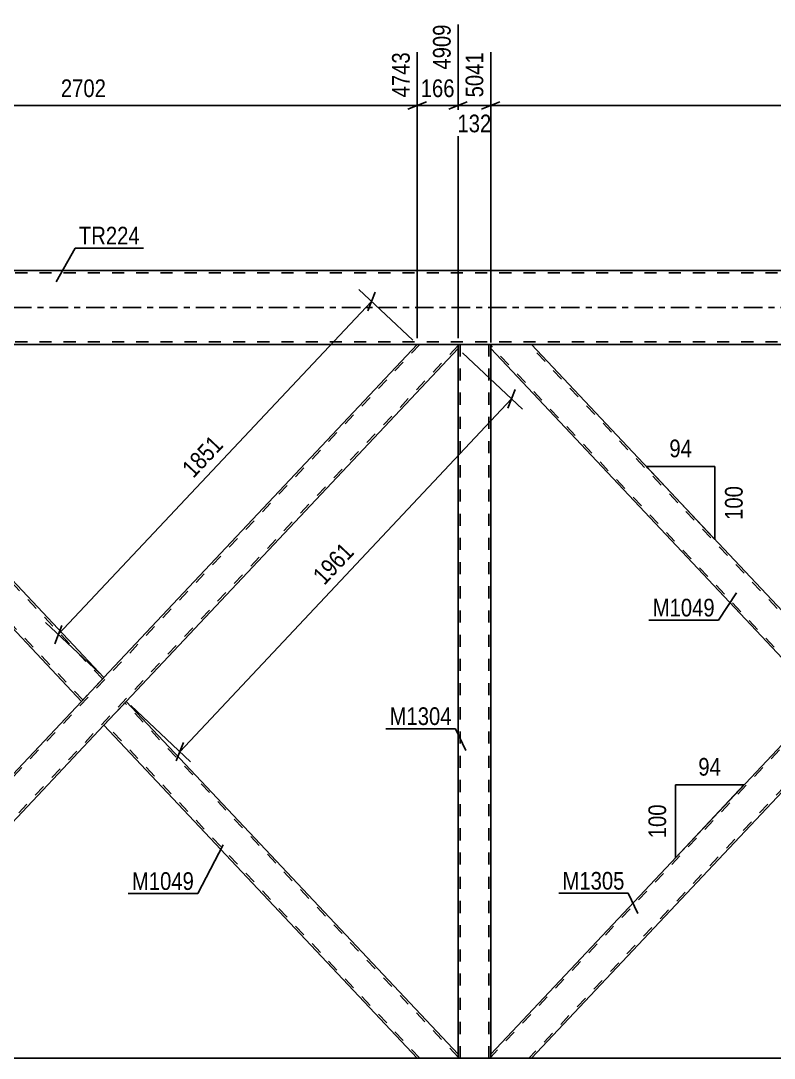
# Model space of a CAD drawing. Header units: millimetres. Extents: x -153 to 1036, y -682 to 159.
# Drawn here: x 107.4 to 229.5, y -121.6 to 46.4 of the extents above; entities that cross this region are included whole.
import ezdxf

# ---------------------------------------------------------------- set-up
doc = ezdxf.new("R2010")
doc.units = ezdxf.units.MM
doc.linetypes.add('DXK_LINE_DOT2', pattern=[3.9198, 1.9599, -1.9599])
doc.linetypes.add('DXK_LINE_DOT3', pattern=[5.9187, 2.979, -0.9799, 0.9799, -0.9799])
doc.styles.add('Arial Narrow', font='ARIALN.TTF', dxfattribs={"height": 0.2})

# ---------------------------------------------------------------- blocks, each defined once
blk = doc.blocks.new('Part-761548098-1438 - 1400')
at = {"color": 7, "linetype": 'DXK_LINE_DOT2'}
for p, q in [((172.07, -6), (63.54, -121.41)), ((178.26, -6.19), (69.73, -121.6)), ((178.26, -6), (171.63, -6)), ((120.9, -59.95), (117.28, -63.8)), ((124.53, -63.8), (120.9, -67.65)), ((70.17, -121.6), (63.54, -121.6))]:
    blk.add_line(p, q, dxfattribs=at)
at = {"color": 2, "linetype": 'Continuous'}
for p, q in [((171.63, -6), (120.9, -59.95)), ((178.26, -6.66), (124.53, -63.8)), ((178.26, -6.66), (178.26, -6)), ((117.28, -63.8), (63.54, -120.94)), ((120.9, -67.65), (70.17, -121.6)), ((63.54, -121.6), (63.54, -120.94))]:
    blk.add_line(p, q, dxfattribs=at)
blk = doc.blocks.new('Part-761548098-1649 - 1400')
at = {"color": 2, "linetype": 'Continuous'}
for p, q in [((183.54, -6.66), (183.54, -6)), ((237.28, -63.8), (183.54, -6.66)), ((240.9, -59.95), (190.17, -6)), ((240.46, -60.41), (237.28, -63.8)), ((240.9, -59.95), (240.46, -60.41))]:
    blk.add_line(p, q, dxfattribs=at)
at = {"color": 7, "linetype": 'DXK_LINE_DOT2'}
for p, q in [((190.17, -6), (183.54, -6)), ((237.5, -63.57), (183.54, -6.19)), ((240.68, -60.18), (189.73, -6)), ((240.87, -59.98), (240.46, -60.41)), ((237.5, -63.57), (237.51, -63.55))]:
    blk.add_line(p, q, dxfattribs=at)
blk = doc.blocks.new('Part-761548098-1664 - 1400')
at = {"color": 7, "linetype": 'DXK_LINE_DOT2'}
for p, q in [((292.07, -6), (183.54, -121.41)), ((298.26, -6.19), (189.73, -121.6)), ((298.26, -6), (291.63, -6)), ((298.26, -6.49), (298.26, -6)), ((240.9, -59.95), (237.28, -63.8)), ((244.53, -63.8), (240.9, -67.65)), ((190.17, -121.6), (183.54, -121.6))]:
    blk.add_line(p, q, dxfattribs=at)
at = {"color": 2, "linetype": 'Continuous'}
for p, q in [((291.63, -6), (240.9, -59.95)), ((298.26, -6.66), (244.53, -63.8)), ((298.26, -6.66), (298.26, -6.49)), ((237.28, -63.8), (183.54, -120.94)), ((240.9, -67.65), (190.17, -121.6)), ((183.54, -121.6), (183.54, -120.94))]:
    blk.add_line(p, q, dxfattribs=at)
blk = doc.blocks.new('Part-761548098-1739 - 1400')
at = {"color": 7, "linetype": 'DXK_LINE_DOT2'}
for p, q in [((183.54, -6), (178.26, -6)), ((178.26, -6.66), (178.26, -6)), ((178.58, -121.6), (178.58, -6)), ((183.22, -121.6), (183.22, -6)), ((183.54, -6.66), (183.54, -6)), ((178.26, -121.6), (178.26, -120.94)), ((183.54, -121.6), (183.54, -120.94)), ((183.54, -121.6), (178.26, -121.6))]:
    blk.add_line(p, q, dxfattribs=at)
at = {"color": 2, "linetype": 'Continuous'}
for p, q in [((178.26, -120.94), (178.26, -6.66)), ((183.54, -120.94), (183.54, -6.66))]:
    blk.add_line(p, q, dxfattribs=at)
blk = doc.blocks.new('Part-761548098-1859 - 1400')
at = {"color": 7, "linetype": 'DXK_LINE_DOT2'}
blk.add_line((863.9, -121.6), (50.38, -121.6), dxfattribs=at)
at = {"color": 2, "linetype": 'Continuous'}
blk.add_line((863.9, -121.6), (58.5, -121.6), dxfattribs=at)
blk = doc.blocks.new('Part-761548098-1874 - 1400')
at = {"color": 7, "linetype": 'DXK_LINE_DOT2'}
for p, q in [((919.9, 5.6), (-18.1, 5.6)), ((919.9, -5.6), (-18.1, -5.6))]:
    blk.add_line(p, q, dxfattribs=at)
at = {"color": 2, "linetype": 'Continuous'}
for p, q in [((298.9, 6), (62.91, 6)), ((294.4, -6), (67.41, -6))]:
    blk.add_line(p, q, dxfattribs=at)
at = {"color": 7, "linetype": 'DXK_LINE_DOT3'}
blk.add_line((-18.1, 0), (919.9, 0), dxfattribs=at)
blk = doc.blocks.new('Part-761548098-1945 - 1400')
at = {"color": 7, "linetype": 'DXK_LINE_DOT2'}
for p, q in [((70.17, -6), (63.54, -6)), ((63.54, -6.48), (63.54, -6)), ((117.5, -63.57), (63.54, -6.19)), ((120.68, -60.18), (69.73, -6)), ((120.87, -59.98), (120.46, -60.41)), ((117.5, -63.57), (117.51, -63.55))]:
    blk.add_line(p, q, dxfattribs=at)
at = {"color": 2, "linetype": 'Continuous'}
for p, q in [((63.54, -6.66), (63.54, -6.48)), ((117.28, -63.8), (63.54, -6.66)), ((120.9, -59.95), (70.17, -6)), ((120.46, -60.41), (117.28, -63.8)), ((120.9, -59.95), (120.46, -60.41))]:
    blk.add_line(p, q, dxfattribs=at)
blk = doc.blocks.new('Part-761548098-1987 - 1400')
at = {"color": 2, "linetype": 'Continuous'}
for p, q in [((124.53, -63.8), (120.9, -67.65)), ((178.26, -120.94), (124.53, -63.8)), ((171.63, -121.6), (120.9, -67.65)), ((178.26, -121.6), (178.26, -120.94))]:
    blk.add_line(p, q, dxfattribs=at)
at = {"color": 7, "linetype": 'DXK_LINE_DOT2'}
for p, q in [((178.26, -121.41), (124.31, -64.03)), ((121.12, -67.42), (121.14, -67.4)), ((172.07, -121.6), (121.12, -67.42)), ((178.26, -121.6), (171.63, -121.6))]:
    blk.add_line(p, q, dxfattribs=at)
blk = doc.blocks.new('StraightDimension-761548098-15264 - 1400')
at = {"color": 7, "linetype": 'Continuous'}
for p, q in [((178.26, -5), (178.26, 45.82)), ((171.63, -5), (171.63, 41.32)), ((170.13, 32.11), (173.13, 33.31)), ((171.63, 32.71), (178.26, 32.71)), ((179.76, 33.31), (176.76, 32.11))]:
    blk.add_line(p, q, dxfattribs=at)
at = {"color": 0}
blk.add_wipeout([(178.29, 33.46), (178.29, 37.66), (171.61, 37.66), (171.61, 33.46)], dxfattribs=at)
at = {"color": 3, "style": 'Arial Narrow'}
blk.add_text('166', height=2.863, dxfattribs=at).set_placement((172.21, 34.06))
at = {"color": 0, "linetype": 'Continuous'}
blk.add_wipeout([(177.66, 46.42), (173.46, 46.42), (173.46, 37.91), (177.66, 37.91)], dxfattribs=at)
at = {"color": 3, "linetype": 'Continuous', "style": 'Arial Narrow'}
blk.add_text('4909', height=2.863, rotation=90.0002, dxfattribs=at).set_placement((177.06, 38.51))
blk = doc.blocks.new('StraightDimension-761548098-15265 - 1400')
at = {"color": 7, "linetype": 'Continuous'}
for p, q in [((63.54, -5), (63.54, 41.32)), ((171.63, -5), (171.63, 41.32)), ((65.04, 33.31), (62.04, 32.11)), ((63.54, 32.71), (171.63, 32.71)), ((170.13, 32.11), (173.13, 33.31))]:
    blk.add_line(p, q, dxfattribs=at)
at = {"color": 0, "linetype": 'Continuous'}
blk.add_wipeout([(171.03, 41.92), (166.83, 41.92), (166.83, 33.41), (171.03, 33.41)], dxfattribs=at)
at = {"color": 0}
blk.add_wipeout([(121.84, 33.46), (121.84, 37.66), (113.33, 37.66), (113.33, 33.46)], dxfattribs=at)
at = {"color": 3, "linetype": 'Continuous', "style": 'Arial Narrow'}
blk.add_text('4743', height=2.863, rotation=90.0002, dxfattribs=at).set_placement((170.43, 34.01))
at = {"color": 3, "style": 'Arial Narrow'}
blk.add_text('2702', height=2.863, dxfattribs=at).set_placement((113.93, 34.06))
blk = doc.blocks.new('StraightDimension-761548098-3381 - 1400')
at = {"color": 7, "linetype": 'Continuous'}
for p, q in [((178.99, -7.35), (188.68, -16.46)), ((186.34, -16.32), (187.52, -13.31)), ((133.2, -71.95), (186.93, -14.82)), ((125.25, -64.49), (134.95, -73.6)), ((133.79, -70.45), (132.61, -73.46))]:
    blk.add_line(p, q, dxfattribs=at)
at = {"color": 0}
blk.add_wipeout([(162.43, -39.77), (159.37, -36.89), (153.54, -43.09), (156.6, -45.97)], dxfattribs=at)
at = {"color": 3, "style": 'Arial Narrow'}
blk.add_text('1961', height=2.863, rotation=46.7591, dxfattribs=at).set_placement((156.58, -45.12))
blk = doc.blocks.new('AngleDimension-761548098-19450 - 1400')
at = {"color": 7, "linetype": 'Continuous'}
for p, q in [((213.45, -77.33), (224.55, -77.33)), ((213.45, -89.13), (224.55, -77.33)), ((213.45, -89.13), (213.45, -77.33)), ((221.48, -80.59), (224.55, -77.33))]:
    blk.add_line(p, q, dxfattribs=at)
at = {"color": 0}
for points in [[(221.43, -76.43), (221.43, -72.23), (216.57, -72.23), (216.57, -76.43)], [(212.55, -79.89), (208.35, -79.89), (208.35, -86.57), (212.55, -86.57)]]:
    blk.add_wipeout(points, dxfattribs=at)
at = {"color": 3, "style": 'Arial Narrow'}
blk.add_text('94', height=2.863, dxfattribs=at).set_placement((217.17, -75.83))
blk.add_text('100', height=2.863, rotation=90.0002, dxfattribs=at).set_placement((211.95, -85.97))
blk = doc.blocks.new('StraightDimension-761548098-15263 - 1400')
at = {"color": 7, "linetype": 'Continuous'}
for p, q in [((178.26, -5), (178.26, 45.82)), ((183.54, -5.66), (183.54, 41.32)), ((176.76, 32.11), (179.76, 33.31)), ((178.26, 32.71), (183.54, 32.71)), ((185.04, 33.31), (182.04, 32.11))]:
    blk.add_line(p, q, dxfattribs=at)
at = {"color": 0, "linetype": 'Continuous'}
blk.add_wipeout([(182.94, 41.92), (178.74, 41.92), (178.74, 33.41), (182.94, 33.41)], dxfattribs=at)
at = {"color": 0}
blk.add_wipeout([(184.24, 27.76), (184.24, 31.96), (177.56, 31.96), (177.56, 27.76)], dxfattribs=at)
at = {"color": 3, "linetype": 'Continuous', "style": 'Arial Narrow'}
blk.add_text('5041', height=2.863, rotation=90.0002, dxfattribs=at).set_placement((182.34, 34.01))
at = {"color": 3, "style": 'Arial Narrow'}
blk.add_text('132', height=2.863, dxfattribs=at).set_placement((178.16, 28.36))
blk = doc.blocks.new('AngleDimension-761548098-19448 - 1400')
at = {"color": 7, "linetype": 'Continuous'}
for p, q in [((208.99, -26.01), (208.76, -25.77)), ((219.85, -25.77), (208.76, -25.77)), ((219.85, -37.57), (208.76, -25.77)), ((219.85, -37.57), (219.85, -25.77))]:
    blk.add_line(p, q, dxfattribs=at)
at = {"color": 0}
for points in [[(216.73, -24.87), (216.73, -20.67), (211.88, -20.67), (211.88, -24.87)], [(224.95, -28.32), (220.75, -28.32), (220.75, -35.01), (224.95, -35.01)]]:
    blk.add_wipeout(points, dxfattribs=at)
at = {"color": 3, "style": 'Arial Narrow'}
blk.add_text('94', height=2.863, dxfattribs=at).set_placement((212.48, -24.27))
blk.add_text('100', height=2.863, rotation=90.0002, dxfattribs=at).set_placement((224.35, -34.41))
blk = doc.blocks.new('StraightDimension-761548098-2567 - 1400')
at = {"color": 7, "linetype": 'Continuous'}
for p, q in [((170.91, -5.31), (162.17, 2.9)), ((163.66, -0.56), (164.84, 2.45)), ((113.52, -53), (164.25, 0.95)), ((120.17, -59.26), (111.44, -51.05)), ((114.11, -51.5), (112.93, -54.5))]:
    blk.add_line(p, q, dxfattribs=at)
at = {"color": 0}
blk.add_wipeout([(141.25, -22.41), (138.19, -19.54), (132.36, -25.74), (135.42, -28.61)], dxfattribs=at)
at = {"color": 3, "style": 'Arial Narrow'}
blk.add_text('1851', height=2.863, rotation=46.7591, dxfattribs=at).set_placement((135.39, -27.77))
blk = doc.blocks.new('StraightDimension-761548098-15262 - 1400')
at = {"color": 7, "linetype": 'Continuous'}
for p, q in [((183.54, -5.66), (183.54, 41.32)), ((291.63, -5), (291.63, 41.32)), ((185.04, 33.31), (182.04, 32.11)), ((183.54, 32.71), (291.63, 32.71)), ((290.13, 32.11), (293.13, 33.31))]:
    blk.add_line(p, q, dxfattribs=at)
at = {"color": 0, "linetype": 'Continuous'}
blk.add_wipeout([(291.03, 41.92), (286.83, 41.92), (286.83, 33.41), (291.03, 33.41)], dxfattribs=at)
at = {"color": 0}
blk.add_wipeout([(241.84, 33.46), (241.84, 37.66), (233.33, 37.66), (233.33, 33.46)], dxfattribs=at)
at = {"color": 3, "linetype": 'Continuous', "style": 'Arial Narrow'}
blk.add_text('7743', height=2.863, rotation=90.0002, dxfattribs=at).set_placement((290.43, 34.01))
at = {"color": 3, "style": 'Arial Narrow'}
blk.add_text('2702', height=2.863, dxfattribs=at).set_placement((233.93, 34.06))
blk = doc.blocks.new('Mark-761548098-1645 - 1400')
at = {"color": 0}
blk.add_wipeout([(219.83, -50.05), (219.83, -47.05), (209.78, -47.05), (209.78, -50.05)], dxfattribs=at)
blk.add_wipeout([(219.83, -50.05), (219.83, -47.05), (209.78, -47.05), (209.78, -50.05)], dxfattribs=at)
at = {"color": 30, "linetype": 'Continuous'}
for p in [(223.33, -46.23), (209.18, -50.65)]:
    blk.add_line(p, (220.43, -50.65), dxfattribs=at)
at = {"color": 3, "style": 'Arial Narrow'}
blk.add_text('M1049', height=2.863, dxfattribs=at).set_placement((209.78, -50.05))
blk = doc.blocks.new('Mark-761548098-1660 - 1400')
at = {"color": 0}
blk.add_wipeout([(205.22, -94.29), (205.22, -91.29), (195.17, -91.29), (195.17, -94.29)], dxfattribs=at)
blk.add_wipeout([(205.22, -94.29), (205.22, -91.29), (195.17, -91.29), (195.17, -94.29)], dxfattribs=at)
at = {"color": 30, "linetype": 'Continuous'}
for p in [(194.57, -94.89), (207.35, -98.17)]:
    blk.add_line(p, (205.82, -94.89), dxfattribs=at)
at = {"color": 3, "style": 'Arial Narrow'}
blk.add_text('M1305', height=2.863, dxfattribs=at).set_placement((195.17, -94.29))
blk = doc.blocks.new('Mark-761548098-1735 - 1400')
at = {"color": 0}
blk.add_wipeout([(177.23, -67.63), (177.23, -64.63), (167.17, -64.63), (167.17, -67.63)], dxfattribs=at)
blk.add_wipeout([(177.23, -67.63), (177.23, -64.63), (167.17, -64.63), (167.17, -67.63)], dxfattribs=at)
at = {"color": 30, "linetype": 'Continuous'}
for p in [(166.57, -68.23), (179.53, -71.77)]:
    blk.add_line(p, (177.83, -68.23), dxfattribs=at)
at = {"color": 3, "style": 'Arial Narrow'}
blk.add_text('M1304', height=2.863, dxfattribs=at).set_placement((167.17, -67.63))
blk = doc.blocks.new('Mark-761548098-1870 - 1400')
at = {"color": 0}
blk.add_wipeout([(126.72, 10.2), (126.72, 13.2), (116.85, 13.2), (116.85, 10.2)], dxfattribs=at)
blk.add_wipeout([(126.72, 10.2), (126.72, 13.2), (116.85, 13.2), (116.85, 10.2)], dxfattribs=at)
at = {"color": 30, "linetype": 'Continuous'}
for p, q in [((113.16, 4.13), (116.25, 9.6)), ((116.25, 9.6), (127.32, 9.6))]:
    blk.add_line(p, q, dxfattribs=at)
at = {"color": 3, "style": 'Arial Narrow'}
blk.add_text('TR224', height=2.863, dxfattribs=at).set_placement((116.85, 10.2))
blk = doc.blocks.new('Mark-761548098-1983 - 1400')
at = {"color": 0}
blk.add_wipeout([(135.49, -94.34), (135.49, -91.34), (125.44, -91.34), (125.44, -94.34)], dxfattribs=at)
blk.add_wipeout([(135.49, -94.34), (135.49, -91.34), (125.44, -91.34), (125.44, -94.34)], dxfattribs=at)
at = {"color": 30, "linetype": 'Continuous'}
for p in [(140.19, -87.04), (124.84, -94.94)]:
    blk.add_line(p, (136.09, -94.94), dxfattribs=at)
at = {"color": 3, "style": 'Arial Narrow'}
blk.add_text('M1049', height=2.863, dxfattribs=at).set_placement((125.44, -94.34))

msp = doc.modelspace()

# ---------------------------------------------------------------- block references
for name in ['Part-761548098-1874 - 1400', 'Part-761548098-1438 - 1400', 'Part-761548098-1945 - 1400', 'Part-761548098-1739 - 1400', 'Part-761548098-1649 - 1400', 'Part-761548098-1664 - 1400', 'Part-761548098-1987 - 1400', 'Part-761548098-1859 - 1400']:
    msp.add_blockref(name, (0, 0))

# ---------------------------------------------------------------- next in the draw order: block references
for name in ['StraightDimension-761548098-15264 - 1400', 'StraightDimension-761548098-3381 - 1400', 'AngleDimension-761548098-19448 - 1400', 'Mark-761548098-1645 - 1400', 'AngleDimension-761548098-19450 - 1400', 'Mark-761548098-1983 - 1400', 'Mark-761548098-1660 - 1400']:
    msp.add_blockref(name, (0, 0))

# ---------------------------------------------------------------- next in the draw order: block references
for name in ['StraightDimension-761548098-15263 - 1400', 'StraightDimension-761548098-15265 - 1400', 'Mark-761548098-1735 - 1400']:
    msp.add_blockref(name, (0, 0))

# ---------------------------------------------------------------- next in the draw order: block references
for name in ['StraightDimension-761548098-15262 - 1400', 'Mark-761548098-1870 - 1400', 'StraightDimension-761548098-2567 - 1400']:
    msp.add_blockref(name, (0, 0))

doc.saveas('drawing.dxf')
